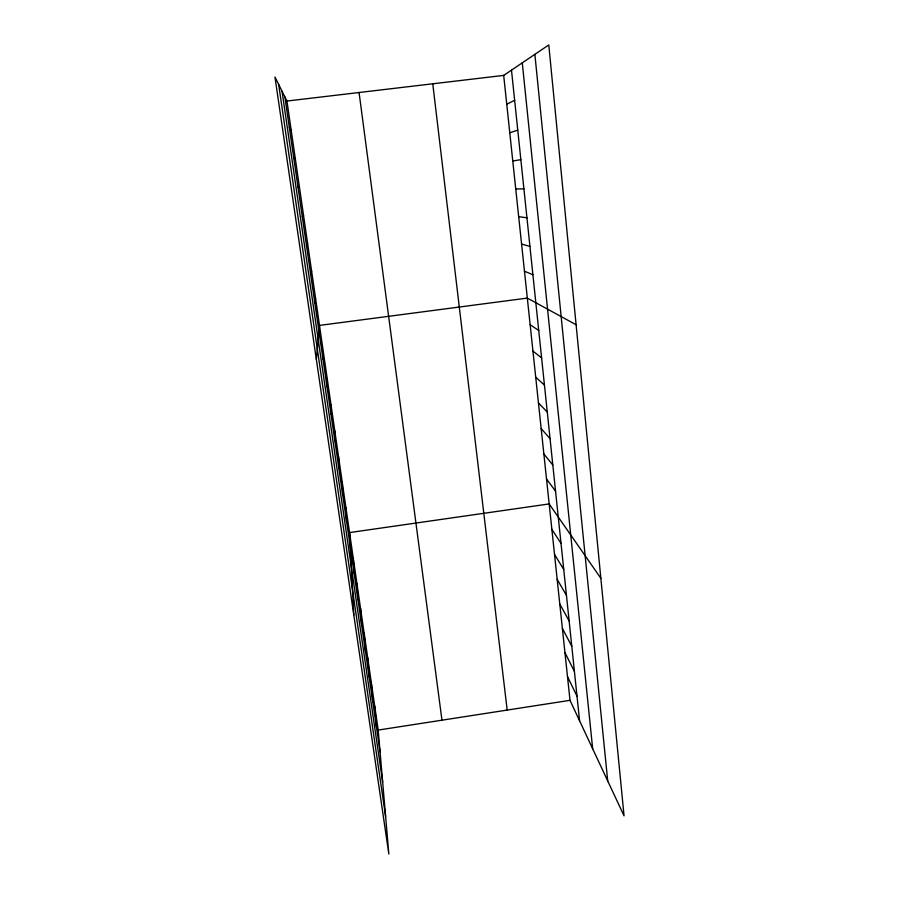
<?xml version="1.0" encoding="UTF-8"?>
<svg xmlns="http://www.w3.org/2000/svg" width="899" height="899" viewBox="0 0 899 899"><rect width="100%" height="100%" fill="white"/><g stroke="black" fill="none" stroke-linecap="round" stroke-linejoin="round"><path stroke-width="1.35" d="M331.001 414.282L331.046 405M327.034 386.907L327.236 378.726M323.011 359.252L323.382 352.206M316.347 359.375L319.505 325.404L527.32 298.097L576.102 324.741M314.852 303.087L315.571 298.344M310.706 274.555L311.605 271.004M306.514 245.73L307.604 243.393M302.278 216.592L303.559 215.502M503.687 75.404L548.783 44.95L624.052 815.865L570.011 700.332L503.687 75.404L286.95 101.048L274.948 76.966L388.84 854.05L378.198 730.078L286.95 101.048M506.744 104.228L514.644 100.295M509.778 132.76L517.768 130.13M512.778 161.011L520.858 159.662M378.198 730.078L570.011 700.332M515.745 188.981L523.915 188.869M297.996 187.149L299.468 187.329M518.678 216.67L526.938 217.783M521.589 244.078L529.938 246.393M524.465 271.217L532.893 274.712M530.152 324.708L538.737 330.484M532.938 351.059L541.603 357.937M293.67 157.392L295.344 158.865M535.714 377.153L544.446 385.12M538.456 402.999L547.266 412.023M541.176 428.598L550.053 438.667M543.861 453.95L552.818 465.041M546.525 479.055L555.548 491.157M600.858 578.315L549.165 503.934L349.554 532.579L353.801 614.95M289.298 127.31L291.164 130.108M551.862 529.32L561.01 543.378M554.526 554.458L563.74 569.483M557.166 579.349L566.449 595.34M559.785 604.004L569.134 620.928M562.381 628.435L571.775 646.257M564.943 652.618L574.405 671.351M567.494 676.587L577.001 696.186M284.882 96.901L380.086 751.991M282.016 91.136L382.659 782.006M278.656 84.405L385.615 816.494M359.072 92.518L441.971 720.189M432.767 83.798L507.182 710.075M511.486 70.133L579.585 720.784M522.285 62.84L592.677 748.788M534.871 54.345L607.713 780.928M374.737 706.221L376.49 727.257M371.242 682.127L372.86 702.276M367.713 657.798L369.197 677.048M364.151 633.244L365.488 651.573M360.555 608.443L361.746 625.828M356.925 583.406L357.971 599.835M353.262 558.122L354.15 573.562M345.924 507.553L346.52 521.015M342.261 482.291L342.699 494.731M338.552 456.782L338.844 468.188M334.821 431.014L334.945 441.364"/></g></svg>
